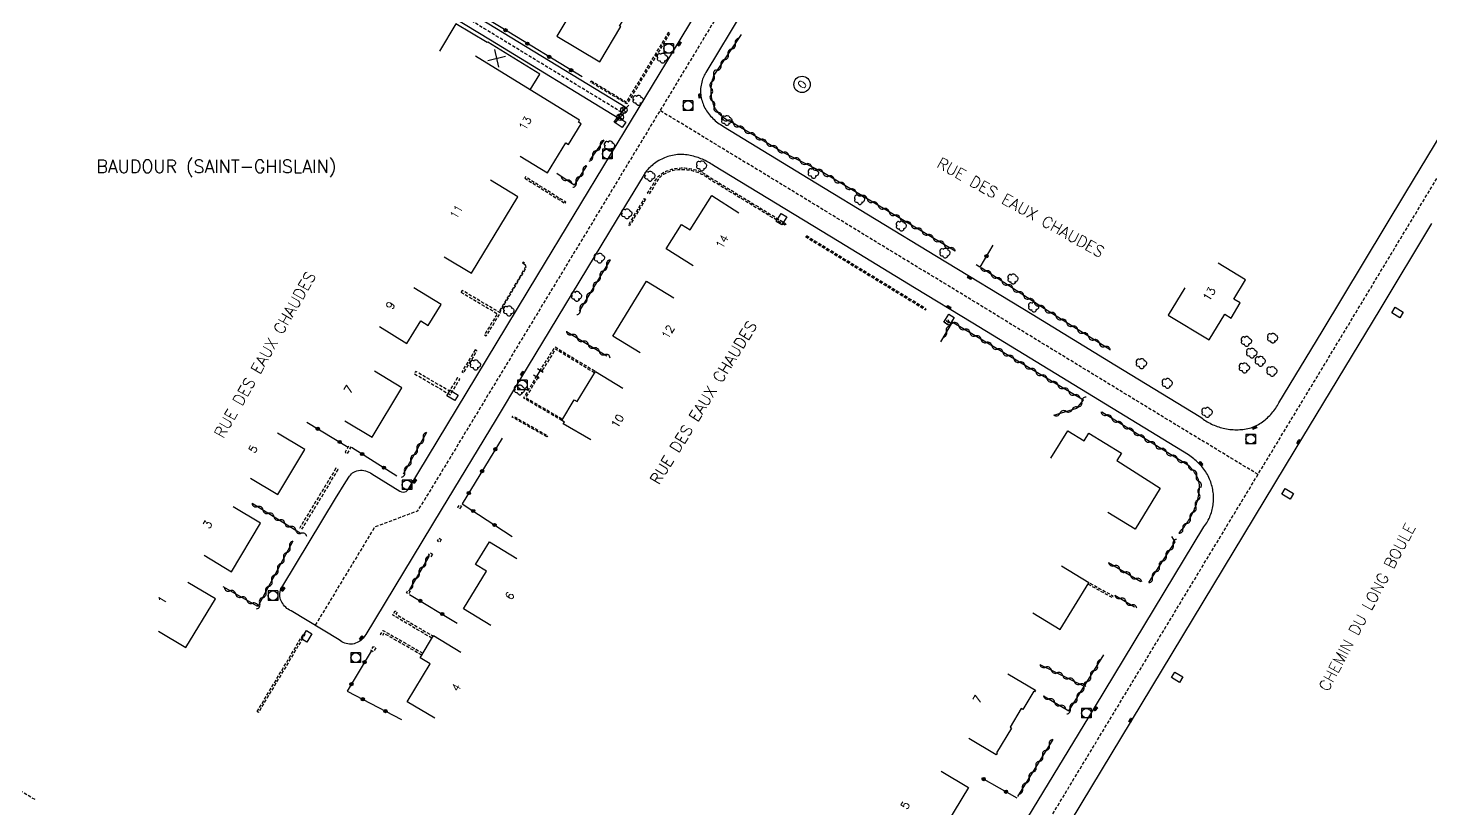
# Model space of a CAD drawing. Header units: millimetres. Extents: x 111999 to 113000, y 130000 to 131000.
# Drawn here: x 112413.9 to 112633, y 130636.4 to 130758.4 of the extents above; entities that cross this region are included whole.
import ezdxf
from ezdxf.enums import TextEntityAlignment as Align

# ---------------------------------------------------------------- set-up
doc = ezdxf.new("R2010")
doc.units = ezdxf.units.MM
doc.linetypes.add('DASHED', pattern=[0.75, 0.5, -0.25])
doc.layers.get('0').update_dxf_attribs({"linetype": 'CONTINUOUS'})
for name, color, linetype in [('W0001', 6, 'DASHED'), ('W0008', 7, 'CONTINUOUS'), ('W0100', 7, 'CONTINUOUS'), ('W0105', 7, 'CONTINUOUS'), ('W0112', 1, 'DASHED'), ('W0300', 7, 'CONTINUOUS'), ('W0310', 3, 'CONTINUOUS'), ('W0322', 7, 'CONTINUOUS'), ('W0400', 7, 'CONTINUOUS'), ('W0420', 7, 'CONTINUOUS'), ('W0454', 7, 'CONTINUOUS'), ('W0980', 7, 'CONTINUOUS'), ('W0989', 7, 'CONTINUOUS'), ('W0991', 7, 'CONTINUOUS'), ('W1102', 7, 'CONTINUOUS'), ('W1471', 7, 'CONTINUOUS')]:
    doc.layers.add(name, color=color, linetype=linetype)
doc.styles.get("Standard").update_dxf_attribs({"font": 'romans.shx', "width": 0.85})

# ---------------------------------------------------------------- blocks, each defined once
blk = doc.blocks.new('T420')
for p, q in [((0.75, 0.75), (-0.75, 0.75)), ((-0.75, 0.75), (-0.75, -0.75)), ((0.75, 0.75), (0.75, -0.75)), ((0.75, -0.75), (-0.75, -0.75))]:
    blk.add_line(p, q)
blk.add_ellipse((0, 0), major_axis=(-0.53, 0.53), ratio=1, start_param=3.926991, end_param=10.210176)
blk = doc.blocks.new('T400')
for p, q in [((-0.15, 0.3), (0.15, 0.3)), ((-0.15, -0.25), (-0.15, 0.3)), ((-0.15, 0.15), (0.15, 0.15)), ((-0.15, 0), (0.15, 0)), ((0.15, 0.3), (0.15, -0.25)), ((-0.15, -0.15), (0.15, -0.15)), ((-0.15, -0.25), (-0.15, -0.3)), ((-0.15, -0.3), (0.15, -0.3)), ((0.15, -0.3), (0.15, -0.25))]:
    blk.add_line(p, q)
blk = doc.blocks.new('T300')
for p, q in [((-0.8, 0.51), (-0.86, 0.34)), ((-0.86, 0.34), (-0.86, 0.17)), ((-0.86, 0.17), (-0.74, 0.06)), ((-0.69, 0.63), (-0.8, 0.51)), ((-0.8, -0.06), (-0.74, 0.06)), ((-0.74, 0.06), (-0.69, 0.11)), ((-0.57, 0.69), (-0.69, 0.63)), ((-0.46, 0.69), (-0.57, 0.69)), ((-0.29, 0.63), (-0.46, 0.69)), ((-0.29, 0.63), (-0.17, 0.74)), ((-0.23, 0.57), (-0.29, 0.63)), ((-0.17, 0.74), (-0.06, 0.8)), ((-0.06, 0.8), (0.06, 0.8)), ((0.06, 0.8), (0.23, 0.74)), ((0.23, 0.74), (0.34, 0.63)), ((0.34, 0.63), (0.4, 0.51)), ((0.46, 0.46), (0.34, 0.46)), ((0.4, 0.51), (0.4, 0.46)), ((0.57, 0.4), (0.46, 0.46)), ((0.57, 0.4), (0.69, 0.29)), ((0.69, 0.29), (0.74, 0.17)), ((0.74, 0.06), (0.69, -0.17)), ((0.74, 0.17), (0.74, 0.06)), ((-0.8, -0.17), (-0.8, -0.06)), ((-0.8, -0.23), (-0.8, -0.17)), ((-0.74, -0.34), (-0.8, -0.23)), ((-0.69, -0.4), (-0.74, -0.34)), ((-0.51, -0.46), (-0.69, -0.4)), ((-0.4, -0.46), (-0.51, -0.46)), ((-0.4, -0.46), (-0.34, -0.46)), ((-0.34, -0.46), (-0.34, -0.4)), ((-0.34, -0.51), (-0.34, -0.46)), ((-0.29, -0.63), (-0.34, -0.51)), ((-0.17, -0.74), (-0.29, -0.63)), ((-0.06, -0.8), (-0.17, -0.74)), ((0.06, -0.8), (-0.06, -0.8)), ((0.17, -0.74), (0.06, -0.8)), ((0.23, -0.69), (0.17, -0.74)), ((0.29, -0.46), (0.23, -0.46)), ((0.29, -0.63), (0.23, -0.69)), ((0.46, -0.4), (0.29, -0.46)), ((0.34, -0.51), (0.29, -0.63)), ((0.34, -0.51), (0.34, -0.46)), ((0.57, -0.34), (0.46, -0.4)), ((0.63, -0.29), (0.57, -0.34)), ((0.69, -0.17), (0.63, -0.29))]:
    blk.add_line(p, q)
blk = doc.blocks.new('T454')
for p, q in [((-0.25, 0.25), (0.25, -0.25)), ((-0.25, -0.25), (0.25, 0.25)), ((0.75, 0.75), (0.375, 0.375)), ((-0.375, -0.375), (-0.75, -0.75))]:
    blk.add_line(p, q)
blk.add_ellipse((0, 0), major_axis=(0.354, 0.354), ratio=1, start_param=5.497787143782138, end_param=11.78097245096172)
blk = doc.blocks.new('t105o')
for p, q in [((-0.5, 0), (0.5, 0)), ((0.5, 0), (0.2, 0.1)), ((0.5, 0), (0.2, -0.1))]:
    blk.add_line(p, q)
blk = doc.blocks.new('t322o')
at = {"color": 0, "linetype": 'Continuous'}
for radius in [0.25, 0.15]:
    blk.add_circle((0, 0), radius, dxfattribs=at)
blk = doc.blocks.new('t310o')
at = {"color": 0, "linetype": 'Continuous'}
for centre, start, end in [((-0.5, 0.38), 216.8699, 323.1304), ((0.5, -0.37), 36.8699, 143.1303)]:
    blk.add_arc(centre, 0.625, start, end, dxfattribs=at)
blk = doc.blocks.new('t991o')
at = {"color": 0, "linetype": 'Continuous'}
for p, q in [((-1, 1), (1, -1)), ((-1, -1), (1, 1))]:
    blk.add_line(p, q, dxfattribs=at)
blk = doc.blocks.new('T1471')
at = {"color": 0, "linetype": 'Continuous', "flags": 128}
blk.add_lwpolyline([(-0.75, -0.5), (-0.75, 0.5), (0.75, 0.5), (0.75, -0.5), (-0.75, -0.5)], dxfattribs=at)

msp = doc.modelspace()

# ---------------------------------------------------------------- linework, layer by layer
at = {"layer": 'W0001', "flags": 128}
for points in [[(112599.64, 130901.59), (112596.03, 130899.36), (112592.61, 130896.39), (112590.79, 130892.86), (112595.66, 130884.57), (112584.45, 130864.39), (112552.37, 130811.33), (112524.08, 130764.51), (112506.66, 130735.69), (112476.42, 130685.67), (112474.7, 130682.96), (112468.04, 130680.44), (112458.75, 130665.09)], [(112445.23, 130426.03), (112454.14, 130439.45), (112462.17, 130451.82), (112472.79, 130468.43), (112485.77, 130489.36), (112498.44, 130510.32), (112513.78, 130535.82), (112533, 130567.74), (112554.41, 130603.32), (112586.76, 130656.85), (112614.9, 130703.41), (112627.33, 130724.01), (112638.38, 130742.3), (112652.85, 130766.28), (112664.78, 130786.06), (112670.53, 130795.69), (112678.1, 130806.48), (112688.5, 130823.66), (112700.85, 130843.9), (112709.53, 130858.2), (112713.29, 130864.54)], [(112506.63, 130745.25), (112490.93, 130754.82), (112468, 130768.79), (112443.77, 130783.52), (112426.2, 130794.22), (112416.28, 130800.24)], [(112606, 130688.68), (112595.85, 130694.82), (112556.22, 130719.01), (112539.05, 130729.46), (112521.4, 130740.21), (112512.61, 130745.53)]]:
    msp.add_lwpolyline(points, dxfattribs=at)
at = {"layer": 'W0008', "flags": 128}
msp.add_lwpolyline([(112429.03, 130791.35), (112441.68, 130783.62), (112454.51, 130775.83), (112486.14, 130756.58), (112506.08, 130744.42), (112507.18, 130746.08), (112487.1, 130758.32), (112471.14, 130768.05), (112451.81, 130779.82), (112432.74, 130791.39), (112416.82, 130801.11), (112415.75, 130799.38)], close=True, dxfattribs=at)
for points in [[(112558.04, 130615.27), (112580.45, 130652.22), (112597.54, 130680.51), (112597.7, 130680.71), (112597.84, 130680.92), (112597.98, 130681.13), (112598.11, 130681.34), (112598.23, 130681.56), (112598.34, 130681.79), (112598.45, 130682.01), (112598.54, 130682.25), (112598.63, 130682.48), (112598.71, 130682.72), (112598.78, 130682.96), (112598.84, 130683.2), (112598.9, 130683.44), (112598.94, 130683.68), (112598.98, 130683.92), (112599.01, 130684.16), (112599.03, 130684.4), (112599.04, 130684.65), (112599.05, 130684.89), (112599.05, 130685.14), (112599.04, 130685.39), (112599.02, 130685.63), (112598.99, 130685.87), (112598.96, 130686.11), (112598.92, 130686.35), (112598.87, 130686.58), (112598.81, 130686.82), (112598.75, 130687.05), (112598.68, 130687.28), (112598.6, 130687.51), (112598.51, 130687.74), (112598.42, 130687.97), (112598.32, 130688.21), (112598.21, 130688.44), (112598.09, 130688.67), (112597.96, 130688.89), (112597.82, 130689.1), (112597.67, 130689.32), (112597.52, 130689.52), (112597.36, 130689.73), (112597.2, 130689.92), (112597.03, 130690.11), (112596.86, 130690.29), (112596.69, 130690.47), (112596.51, 130690.64), (112596.33, 130690.81), (112596.14, 130690.98), (112595.95, 130691.14), (112595.76, 130691.3), (112595.56, 130691.45), (112595.36, 130691.6), (112595.16, 130691.74), (112561.45, 130712.32), (112552.34, 130717.85), (112540.58, 130725.01), (112520.95, 130736.94), (112520.74, 130737.09), (112520.54, 130737.22), (112520.33, 130737.35), (112520.12, 130737.48), (112519.9, 130737.6), (112519.68, 130737.71), (112519.46, 130737.82), (112519.24, 130737.92), (112519.01, 130738.01), (112518.78, 130738.1), (112518.55, 130738.19), (112518.32, 130738.26), (112518.08, 130738.33), (112517.84, 130738.4), (112517.59, 130738.46), (112517.34, 130738.51), (112517.09, 130738.56), (112516.84, 130738.6), (112516.59, 130738.63), (112516.34, 130738.65), (112516.09, 130738.66), (112515.84, 130738.67), (112515.59, 130738.66), (112515.34, 130738.65), (112515.08, 130738.62), (112514.83, 130738.58), (112514.57, 130738.54), (112514.32, 130738.48), (112514.06, 130738.41), (112513.82, 130738.34), (112513.57, 130738.25), (112513.33, 130738.16), (112513.1, 130738.06), (112512.87, 130737.95), (112512.64, 130737.83), (112512.41, 130737.71), (112512.19, 130737.57), (112511.97, 130737.43), (112511.75, 130737.28), (112511.55, 130737.14), (112511.36, 130736.98), (112511.18, 130736.82), (112511, 130736.65), (112510.83, 130736.47), (112510.67, 130736.29), (112510.51, 130736.1), (112510.36, 130735.91), (112510.22, 130735.7), (112510.09, 130735.5), (112509.96, 130735.28), (112505.76, 130728.34), (112490.81, 130703.65), (112487, 130697.32), (112478.44, 130683.14), (112466.66, 130663.69), (112466.54, 130663.48), (112466.41, 130663.29), (112466.26, 130663.1), (112466.1, 130662.94), (112465.92, 130662.78), (112465.73, 130662.64), (112465.53, 130662.51), (112465.3, 130662.4), (112465.07, 130662.31), (112464.84, 130662.24), (112464.6, 130662.19), (112464.35, 130662.17), (112464.1, 130662.18), (112463.85, 130662.21), (112463.6, 130662.26), (112463.37, 130662.33), (112463.14, 130662.42), (112462.92, 130662.54), (112462.71, 130662.67), (112462.51, 130662.82), (112455, 130667.36), (112454.77, 130667.48), (112454.55, 130667.61), (112454.35, 130667.76), (112454.17, 130667.92), (112453.99, 130668.1), (112453.83, 130668.3), (112453.69, 130668.51), (112453.57, 130668.72), (112453.46, 130668.93), (112453.37, 130669.15), (112453.31, 130669.37), (112453.26, 130669.61), (112453.24, 130669.84), (112453.24, 130670.09), (112453.27, 130670.35), (112453.33, 130670.6), (112453.42, 130670.84), (112453.55, 130671.07), (112453.71, 130671.28), (112461.96, 130684.91), (112463.53, 130687.53), (112464.12, 130688.4), (112464.26, 130688.59), (112464.42, 130688.77), (112464.6, 130688.92), (112464.8, 130689.05), (112465.02, 130689.16), (112465.29, 130689.25), (112465.55, 130689.31), (112465.82, 130689.33), (112466.1, 130689.33), (112466.38, 130689.29), (112466.64, 130689.24), (112466.9, 130689.16), (112467.14, 130689.05), (112467.38, 130688.92), (112467.6, 130688.76), (112471.99, 130686.07), (112472.24, 130685.96), (112472.5, 130685.92), (112472.76, 130685.96), (112472.97, 130686.04), (112473.15, 130686.17), (112473.29, 130686.35), (112485.53, 130706.58), (112493.54, 130719.88), (112504.88, 130738.61), (112514.74, 130754.86), (112526.12, 130773.78)], [(112525.53, 130761.06), (112519.77, 130751.49), (112519.65, 130751.29), (112519.53, 130751.09), (112519.44, 130750.88), (112519.35, 130750.67), (112519.27, 130750.45), (112519.2, 130750.21), (112519.14, 130749.97), (112519.08, 130749.72), (112519.02, 130749.48), (112518.98, 130749.24), (112518.95, 130748.99), (112518.93, 130748.74), (112518.93, 130748.49), (112518.95, 130748.24), (112518.97, 130748), (112519.01, 130747.75), (112519.05, 130747.51), (112519.11, 130747.28), (112519.17, 130747.04), (112519.24, 130746.81), (112519.33, 130746.59), (112519.42, 130746.36), (112519.52, 130746.14), (112519.63, 130745.93), (112519.75, 130745.71), (112519.88, 130745.5), (112520.03, 130745.28), (112520.19, 130745.07), (112520.35, 130744.87), (112520.51, 130744.67), (112520.69, 130744.48), (112520.87, 130744.3), (112521.05, 130744.12), (112521.24, 130743.95), (112521.44, 130743.79), (112521.65, 130743.63), (112521.86, 130743.48), (112522.07, 130743.34), (112522.3, 130743.2), (112522.53, 130743.07), (112536.96, 130734.26), (112555.81, 130722.78), (112570.74, 130713.72), (112583.64, 130705.83), (112597.06, 130697.62), (112597.25, 130697.47), (112597.45, 130697.32), (112597.65, 130697.18), (112597.86, 130697.04), (112598.07, 130696.91), (112598.28, 130696.79), (112598.5, 130696.67), (112598.71, 130696.56), (112598.94, 130696.45), (112599.16, 130696.36), (112599.39, 130696.27), (112599.62, 130696.18), (112599.85, 130696.1), (112600.09, 130696.03), (112600.33, 130695.96), (112600.57, 130695.91), (112600.83, 130695.85), (112601.09, 130695.8), (112601.34, 130695.76), (112601.6, 130695.73), (112601.85, 130695.7), (112602.11, 130695.68), (112602.37, 130695.67), (112602.62, 130695.67), (112602.88, 130695.67), (112603.13, 130695.68), (112603.39, 130695.7), (112603.64, 130695.73), (112603.9, 130695.77), (112604.15, 130695.81), (112604.41, 130695.86), (112604.67, 130695.92), (112604.91, 130695.99), (112605.15, 130696.07), (112605.39, 130696.16), (112605.62, 130696.27), (112605.84, 130696.38), (112606.06, 130696.5), (112606.27, 130696.63), (112606.48, 130696.76), (112606.69, 130696.91), (112606.89, 130697.06), (112607.09, 130697.22), (112607.28, 130697.38), (112607.46, 130697.55), (112607.64, 130697.72), (112607.82, 130697.89), (112607.99, 130698.07), (112608.15, 130698.25), (112608.31, 130698.44), (112608.46, 130698.63), (112608.61, 130698.83), (112608.76, 130699.03), (112608.89, 130699.24), (112609.02, 130699.45), (112609.15, 130699.66), (112609.27, 130699.88), (112616.03, 130711.02), (112629.07, 130732.76), (112639.21, 130749.49)], [(112565.82, 130616.38), (112586.23, 130650.16), (112611.82, 130692.51), (112625.07, 130714.45), (112633.16, 130727.87)]]:
    msp.add_lwpolyline(points, dxfattribs=at)
at = {"layer": 'W0100', "flags": 128}
for points in [[(112499.09, 130761.46), (112496.51, 130757.18), (112503.22, 130753.14), (112506.47, 130758.66), (112506.27, 130758.74), (112507.99, 130761.55), (112503.72, 130764.16)], [(112490.76, 130738.41), (112495.03, 130735.81), (112497.88, 130740.49), (112498.32, 130740.22), (112500.28, 130743.45), (112499.87, 130743.72), (112500.04, 130744.02), (112492.31, 130748.78), (112493.83, 130751.23), (112485.72, 130756.23), (112485.64, 130756.15), (112480.74, 130759.11), (112478.15, 130754.84)], [(112478.91, 130722.7), (112483.19, 130720.12), (112490.4, 130732.08), (112486.12, 130734.67)], [(112517.77, 130721.27), (112513.55, 130723.95), (112515.97, 130727.76), (112517.3, 130726.92), (112520.69, 130732.25), (112524.91, 130729.57)], [(112594.57, 130717.83), (112591.97, 130713.56), (112598.34, 130709.69), (112600.8, 130713.72), (112601.81, 130713.12), (112603.22, 130715.48), (112602.22, 130716.08), (112604.04, 130719.11), (112599.75, 130721.68)], [(112468.82, 130711.8), (112473.07, 130709.16), (112475.25, 130712.68), (112476.41, 130711.95), (112478.44, 130715.23), (112474.19, 130717.86)], [(112509.52, 130707.71), (112505.26, 130710.31), (112510.5, 130718.9), (112514.76, 130716.3)], [(112463.39, 130697.08), (112467.67, 130694.51), (112472.31, 130702.23), (112468.02, 130704.8)], [(112493.92, 130704.95), (112493.3, 130703.99)], [(112501.83, 130694.07), (112497.5, 130696.57), (112497.67, 130696.86), (112497.26, 130697.13), (112499.23, 130700.36), (112499.66, 130700.1), (112502.52, 130704.78), (112506.79, 130702.18)], [(112448.64, 130688.11), (112452.92, 130685.53), (112457.16, 130692.56), (112452.88, 130695.14)], [(112573.66, 130691.23), (112576.27, 130695.49), (112578.85, 130693.91), (112579.59, 130695.11), (112584.67, 130691.99), (112583.97, 130690.84), (112590.69, 130686.53), (112586.82, 130680.15), (112582.55, 130682.74)], [(112441.4, 130676.06), (112445.69, 130673.49), (112450.23, 130681.07), (112445.94, 130683.64)], [(112486.21, 130665.07), (112481.94, 130667.67), (112485.52, 130673.57), (112483.82, 130674.6), (112485.98, 130678.17), (112490.26, 130675.57)], [(112570.84, 130667.05), (112575.11, 130664.45), (112579.57, 130671.77), (112575.3, 130674.37)], [(112434.28, 130664.22), (112438.55, 130661.63), (112443.17, 130669.23), (112438.89, 130671.82)], [(112477.43, 130650.58), (112473.15, 130653.17), (112476.74, 130659.09), (112475.14, 130660.05), (112477.25, 130663.52), (112481.52, 130660.93)], [(112566.93, 130657.51), (112571.23, 130654.96), (112571.1, 130654.74), (112570.97, 130654.81), (112569.28, 130651.95), (112569.01, 130652.11), (112567.29, 130649.21), (112567.52, 130649.06), (112565.18, 130645.16), (112565.26, 130645.11), (112565.12, 130644.88), (112560.82, 130647.43)], [(112556.49, 130642.34), (112560.77, 130639.75), (112553.02, 130626.97), (112548.75, 130629.56)]]:
    msp.add_lwpolyline(points, dxfattribs=at)
at = {"layer": 'W0112', "flags": 128}
for points in [[(112501.84, 130750.18), (112507.37, 130746.85), (112513.97, 130757.77), (112514.15, 130757.66), (112507.45, 130746.57), (112501.73, 130750)], [(112491.49, 130734.97), (112497.79, 130731.02), (112497.91, 130731.21), (112491.62, 130735.16)], [(112532.13, 130727.62), (112520.38, 130734.79), (112520.18, 130734.95), (112519.98, 130735.09), (112519.78, 130735.22), (112519.58, 130735.34), (112519.37, 130735.46), (112519.16, 130735.57), (112518.95, 130735.67), (112518.74, 130735.77), (112518.52, 130735.85), (112518.3, 130735.93), (112518.07, 130736), (112517.85, 130736.07), (112517.62, 130736.13), (112517.38, 130736.17), (112517.14, 130736.22), (112516.9, 130736.25), (112516.66, 130736.28), (112516.41, 130736.3), (112516.16, 130736.3), (112515.92, 130736.3), (112515.68, 130736.29), (112515.44, 130736.27), (112515.2, 130736.24), (112514.96, 130736.2), (112514.73, 130736.15), (112514.49, 130736.09), (112514.26, 130736.03), (112514.03, 130735.95), (112513.8, 130735.86), (112513.57, 130735.77), (112513.35, 130735.66), (112513.14, 130735.54), (112512.94, 130735.41), (112512.76, 130735.26), (112512.59, 130735.09), (112512.43, 130734.91), (112512.28, 130734.72), (112510.91, 130732.49), (112510.68, 130732.63), (112512.06, 130734.88), (112512.22, 130735.09), (112512.39, 130735.28), (112512.58, 130735.46), (112512.78, 130735.62), (112512.99, 130735.77), (112513.22, 130735.9), (112513.46, 130736.01), (112513.7, 130736.11), (112513.94, 130736.2), (112514.18, 130736.29), (112514.42, 130736.36), (112514.67, 130736.42), (112514.91, 130736.47), (112515.16, 130736.51), (112515.41, 130736.54), (112515.66, 130736.56), (112515.91, 130736.57), (112516.17, 130736.57), (112516.42, 130736.57), (112516.68, 130736.55), (112516.94, 130736.52), (112517.19, 130736.48), (112517.43, 130736.44), (112517.68, 130736.39), (112517.92, 130736.33), (112518.15, 130736.26), (112518.39, 130736.19), (112518.62, 130736.11), (112518.84, 130736.02), (112519.07, 130735.92), (112519.29, 130735.81), (112519.5, 130735.7), (112519.72, 130735.58), (112519.93, 130735.45), (112520.13, 130735.31), (112520.34, 130735.17), (112520.54, 130735.01), (112532.27, 130727.85)], [(112510.35, 130731.69), (112507.83, 130727.52), (112507.67, 130727.62), (112510.19, 130731.79)], [(112535.31, 130725.85), (112554.06, 130714.42), (112554.15, 130714.56), (112535.4, 130725.99)], [(112491.15, 130721.73), (112491.43, 130721.55), (112491.56, 130721), (112487.45, 130714.07), (112487.58, 130714), (112491.72, 130720.98), (112491.56, 130721.64), (112491.23, 130721.85)], [(112481.53, 130717.16), (112487.22, 130713.79), (112485.18, 130710.51), (112485.47, 130710.33), (112487.69, 130713.91), (112481.7, 130717.44)], [(112557.13, 130712.44), (112557.49, 130712.13), (112557.68, 130712.36), (112557.32, 130712.66)], [(112483.76, 130708.15), (112481.68, 130704.74), (112481.95, 130704.57), (112484.03, 130707.98)], [(112502.38, 130704.56), (112496.3, 130708.25), (112494.14, 130704.81), (112493.92, 130704.95), (112496.22, 130708.61), (112502.52, 130704.78)], [(112480.99, 130703.81), (112479.72, 130701.72), (112474.46, 130704.79), (112474.24, 130704.43), (112479.87, 130701.14), (112481.36, 130703.59)], [(112493.51, 130703.85), (112491.63, 130700.69), (112497.38, 130697.32), (112497.26, 130697.13), (112491.32, 130700.61), (112493.31, 130703.97)], [(112494.94, 130694.55), (112489.51, 130697.65), (112489.62, 130697.84), (112495.04, 130694.74)], [(112463.98, 130693.11), (112463.46, 130692.16), (112463.83, 130691.96), (112464.35, 130692.91)], [(112461.99, 130689.64), (112456.34, 130680.34), (112456.7, 130680.12), (112462.34, 130689.43)], [(112481.61, 130683.71), (112481.32, 130683.3), (112481.03, 130683.5), (112481.32, 130683.91)], [(112478.46, 130678.53), (112478.19, 130678.05), (112477.85, 130678.25), (112478.11, 130678.72)], [(112477.07, 130676.23), (112476.8, 130675.79), (112476.44, 130676.01), (112476.71, 130676.45)], [(112579.45, 130671.55), (112583.28, 130669.43), (112583.4, 130669.65), (112579.57, 130671.77)], [(112473.61, 130670.45), (112473.35, 130669.99), (112473.01, 130670.19), (112473.27, 130670.65)], [(112471.57, 130667.14), (112471.36, 130666.85), (112477.18, 130663.41), (112476.99, 130663.1), (112470.82, 130666.74), (112471.27, 130667.36)], [(112475.4, 130660.46), (112469.47, 130663.87), (112469.26, 130663.5), (112468.97, 130663.67), (112469.35, 130664.32), (112475.57, 130660.75)], [(112449.7, 130651.63), (112456.95, 130663.78), (112457.16, 130663.66), (112449.9, 130651.51)], [(112468.23, 130661.58), (112467.84, 130660.96), (112467.48, 130661.19), (112467.87, 130661.81)]]:
    msp.add_lwpolyline(points, close=True, dxfattribs=at)
at = {"layer": 'W0112'}
msp.add_lwpolyline([(112415.01, 130637.87), (112385.71, 130655.51), (112385.66, 130655.83)], dxfattribs=at)
at = {"layer": 'W0310', "flags": 128}
for points in [[(112558.72, 130723.57), (112537.86, 130735.94), (112531.85, 130739), (112523.65, 130743.79), (112523.4, 130743.89), (112523.16, 130744.01), (112522.93, 130744.14), (112522.7, 130744.28), (112522.49, 130744.43), (112522.29, 130744.6), (112522.09, 130744.78), (112521.91, 130744.97), (112521.73, 130745.17), (112521.57, 130745.38), (112521.42, 130745.59), (112521.29, 130745.81), (112521.17, 130746.03), (112521.07, 130746.25), (112520.97, 130746.48), (112520.89, 130746.72), (112520.82, 130746.95), (112520.76, 130747.19), (112520.71, 130747.44), (112520.67, 130747.69), (112520.64, 130747.94), (112520.62, 130748.19), (112520.61, 130748.43), (112520.6, 130748.68), (112520.61, 130748.92), (112520.62, 130749.16), (112520.65, 130749.4), (112520.68, 130749.64), (112520.72, 130749.88), (112520.77, 130750.11), (112520.83, 130750.35), (112520.9, 130750.58), (112520.98, 130750.81), (112521.07, 130751.05), (112525.35, 130757.42)], [(112503.85, 130740.9), (112501.66, 130737.84)], [(112501.13, 130736.92), (112499.19, 130733.88), (112496.5, 130735.69)], [(112504.81, 130722.2), (112499.96, 130714.2)], [(112582.92, 130708.13), (112572.67, 130714.54), (112562.76, 130720.96)], [(112497.99, 130711.04), (112504.29, 130707.19)], [(112574.1, 130697.95), (112577.7, 130699.04), (112578.73, 130700.28), (112558.22, 130712.49), (112556.42, 130709.41)], [(112593.62, 130679.51), (112593.79, 130679.69), (112593.96, 130679.88), (112594.12, 130680.07), (112594.28, 130680.27), (112594.44, 130680.46), (112594.59, 130680.66), (112594.74, 130680.86), (112594.88, 130681.07), (112595.02, 130681.28), (112595.16, 130681.49), (112595.29, 130681.7), (112595.41, 130681.92), (112595.54, 130682.14), (112595.66, 130682.36), (112595.78, 130682.6), (112595.89, 130682.83), (112596, 130683.07), (112596.1, 130683.31), (112596.2, 130683.55), (112596.29, 130683.79), (112596.38, 130684.04), (112596.46, 130684.29), (112596.53, 130684.54), (112596.6, 130684.79), (112596.66, 130685.05), (112596.71, 130685.3), (112596.75, 130685.56), (112596.8, 130685.81), (112596.83, 130686.06), (112596.86, 130686.31), (112596.88, 130686.57), (112596.88, 130686.82), (112596.86, 130687.07), (112596.82, 130687.33), (112596.76, 130687.58), (112596.68, 130687.83), (112596.58, 130688.08), (112596.48, 130688.32), (112596.36, 130688.55), (112596.23, 130688.77), (112596.1, 130688.99), (112595.95, 130689.2), (112595.78, 130689.4), (112595.61, 130689.59), (112595.43, 130689.77), (112595.23, 130689.95), (112595.02, 130690.12), (112581.63, 130698.4)], [(112476.15, 130695.23), (112472.51, 130688.74)], [(112448.9, 130684.17), (112456.59, 130679.47)], [(112455.28, 130678.26), (112449.83, 130668.07), (112444.38, 130671.1)], [(112588.97, 130671.79), (112593.04, 130678.15), (112592.52, 130678.98)], [(112476.52, 130675.88), (112473.47, 130670.72)], [(112582.65, 130674.93), (112587.67, 130671.98)], [(112583.64, 130669.83), (112586.7, 130667.98)], [(112572.52, 130654.11), (112576.44, 130651.75), (112578.5, 130654.99), (112581.92, 130660.48)], [(112571.92, 130659), (112578.87, 130655.58)], [(112573.93, 130647.27), (112568.44, 130638.37)]]:
    msp.add_lwpolyline(points, dxfattribs=at)
at = {"layer": 'W0322', "flags": 128}
for points in [[(112500.43, 130750.8), (112487.82, 130758.49), (112471.09, 130768.59), (112452.5, 130779.95), (112424.62, 130797.09)], [(112564.6, 130724.5), (112562.56, 130721.05), (112561.97, 130721.44)], [(112457.45, 130696.85), (112463.93, 130692.94)], [(112464.42, 130692.93), (112471.53, 130688.46)], [(112487.94, 130694.33), (112481.73, 130684.1), (112489.52, 130678.98)], [(112473.47, 130669.95), (112480.94, 130665.47)], [(112467.49, 130661.07), (112463.77, 130654.82), (112472.23, 130650.41)], [(112568.38, 130638.11), (112562.86, 130641.24)]]:
    msp.add_lwpolyline(points, dxfattribs=at)
at = {"layer": 'W1102', "flags": 128}
msp.add_lwpolyline([(112492.31, 130748.78), (112483.81, 130754.05)], dxfattribs=at)
at = {"layer": 'W1102'}
msp.add_circle((112534.79, 130749.62), 1.28, dxfattribs=at)

# ---------------------------------------------------------------- block references
at = {"layer": 'W0105'}
for p, rotation in [((112493.3, 130703.99), 329.4280863513749), ((112493.92, 130704.95), 327.4777588657297)]:
    msp.add_blockref('t105o', p, dxfattribs=dict(at, rotation=rotation))
at = {"layer": 'W0300'}
for p in [(112513.02, 130753.73), (112509.24, 130747.14), (112523.06, 130743.98), (112504.77, 130740), (112519.15, 130736.89), (112511.06, 130735.28), (112536.6, 130735.74), (112543.82, 130731.63), (112507.45, 130729.4), (112550.33, 130727.49), (112557.15, 130723.26), (112503.18, 130722.48), (112567.76, 130719.21), (112499.62, 130716.51), (112489.04, 130714.22), (112571, 130714.83), (112608.31, 130709.97), (112604.22, 130709.47), (112605.05, 130707.63), (112483.82, 130705.78), (112587.83, 130705.99), (112603.9, 130705.31), (112606.39, 130706.35), (112608.21, 130704.77), (112490.72, 130701.89), (112591.87, 130702.9), (112598.09, 130698.37)]:
    msp.add_blockref('T300', p, dxfattribs=at)
at = {"layer": 'W0310'}
for p, rotation in [((112524.37, 130755.97), 56.11811208876645), ((112523.26, 130754.31), 56.11811208876645), ((112521.04, 130750.98), 69.28507098641253), ((112522.14, 130752.65), 56.11811208876645), ((112520.62, 130749.04), 86.48683357209802), ((112520.8, 130747.05), 103.8984053946437), ((112521.66, 130745.26), 127.8269250611042), ((112523.19, 130744), 154.2404745294273), ((112524.94, 130743.04), 149.6842361214101), ((112503.27, 130740.09), 234.4284412042944), ((112526.66, 130742.03), 149.6842361214101), ((112528.39, 130741.02), 149.6842361214101), ((112502.1, 130738.46), 234.4284412042944), ((112530.12, 130740.01), 149.6842361214101), ((112531.84, 130739), 149.6842361214101), ((112500.59, 130736.07), 237.4203717549764), ((112533.63, 130738.09), 153.0506988347369), ((112535.41, 130737.19), 153.0506988347369), ((112537.19, 130736.28), 153.0506988347369), ((112498.03, 130734.66), 145.9631577417837), ((112499.51, 130734.39), 237.4203717549764), ((112538.94, 130735.3), 149.335996492655), ((112540.66, 130734.28), 149.335996492655), ((112542.38, 130733.26), 149.335996492655), ((112544.1, 130732.24), 149.335996492655), ((112545.82, 130731.22), 149.335996492655), ((112547.54, 130730.2), 149.335996492655), ((112549.26, 130729.18), 149.335996492655), ((112550.98, 130728.16), 149.335996492655), ((112552.7, 130727.14), 149.335996492655), ((112554.42, 130726.12), 149.335996492655), ((112556.14, 130725.1), 149.335996492655), ((112557.86, 130724.08), 149.335996492655), ((112504.29, 130721.35), 238.7772436836215), ((112503.25, 130719.64), 238.7772436836215), ((112563.51, 130720.48), 147.0366997452445), ((112565.19, 130719.39), 147.0366997452445), ((112501.18, 130716.22), 238.7772436836215), ((112502.21, 130717.93), 238.7772436836215), ((112566.87, 130718.3), 147.0366997452445), ((112568.55, 130717.21), 147.0366997452445), ((112500.14, 130714.51), 238.7772436836215), ((112570.22, 130716.12), 147.0366997452445), ((112571.9, 130715.04), 147.0366997452445), ((112573.59, 130713.96), 147.9962944755333), ((112558.43, 130712.37), 149.2320698556102), ((112575.29, 130712.9), 147.9962944755333), ((112576.98, 130711.84), 147.9962944755333), ((112498.85, 130710.52), 328.5614780331336), ((112557.33, 130710.98), 239.7548070117515), ((112560.15, 130711.35), 149.2320698556102), ((112561.87, 130710.32), 149.2320698556102), ((112578.68, 130710.78), 147.9962944755333), ((112580.37, 130709.72), 147.9962944755333), ((112500.55, 130709.48), 328.5614780331336), ((112502.26, 130708.43), 328.5614780331336), ((112563.58, 130709.3), 149.2320698556102), ((112565.3, 130708.28), 149.2320698556102), ((112582.07, 130708.66), 147.9962944755333), ((112503.97, 130707.39), 328.5614780331336), ((112567.02, 130707.25), 149.2320698556102), ((112568.74, 130706.23), 149.2320698556102), ((112570.46, 130705.21), 149.2320698556102), ((112572.18, 130704.18), 149.2320698556102), ((112573.89, 130703.16), 149.2320698556102), ((112575.61, 130702.14), 149.2320698556102), ((112577.33, 130701.11), 149.2320698556102), ((112578.5, 130700), 50.07214547634273), ((112575.06, 130698.24), 16.90756756833298), ((112576.97, 130698.82), 16.90756756833298), ((112582.33, 130697.96), 148.2850986299773), ((112584.03, 130696.91), 148.2850986299773), ((112475.66, 130694.36), 240.7192765871064), ((112585.74, 130695.86), 148.2850986299773), ((112587.44, 130694.81), 148.2850986299773), ((112474.68, 130692.62), 240.7192765871064), ((112589.14, 130693.76), 148.2850986299773), ((112590.84, 130692.71), 148.2850986299773), ((112473.71, 130690.87), 240.7192765871064), ((112592.54, 130691.65), 148.2850986299773), ((112594.24, 130690.6), 148.2850986299773), ((112472.73, 130689.13), 240.7192765871064), ((112595.8, 130689.37), 128.9101448470304), ((112596.74, 130687.62), 107.9306551159039), ((112596.77, 130685.64), 80.36224286097762), ((112449.75, 130683.65), 328.5788976761588), ((112596.26, 130683.71), 69.29845832908529), ((112451.46, 130682.61), 328.5788976761588), ((112453.17, 130681.56), 328.5788976761588), ((112595.41, 130681.91), 59.58458178263709), ((112454.87, 130680.52), 328.5788976761588), ((112456.58, 130679.48), 328.5788976761588), ((112594.28, 130680.26), 50.4786849902149), ((112454.81, 130677.38), 241.8581436948451), ((112592.74, 130677.69), 57.38448006042785), ((112453.87, 130675.61), 241.8581436948451), ((112476.01, 130675.02), 239.4621898319832), ((112590.59, 130674.32), 57.38448006042785), ((112591.66, 130676), 57.38448006042785), ((112451.98, 130672.09), 241.8581436948451), ((112452.92, 130673.85), 241.8581436948451), ((112474.99, 130673.3), 239.4621898319832), ((112583.52, 130674.42), 329.5797967820012), ((112585.24, 130673.41), 329.5797967820012), ((112586.97, 130672.4), 329.5797967820012), ((112589.51, 130672.63), 57.38448006042785), ((112445.46, 130670.5), 150.9913494531654), ((112451.04, 130670.32), 241.8581436948451), ((112473.98, 130671.58), 239.4621898319832), ((112447.21, 130669.53), 150.9913494531654), ((112448.96, 130668.56), 150.9913494531654), ((112450.09, 130668.56), 241.8581436948451), ((112584.5, 130669.32), 328.8326548934813), ((112586.21, 130668.28), 328.8326548934813), ((112572.82, 130658.56), 333.7919372324251), ((112574.61, 130657.67), 333.7919372324251), ((112579.86, 130657.18), 58.06125808952124), ((112580.92, 130658.88), 58.06125808952124), ((112576.41, 130656.79), 333.7919372324251), ((112578.2, 130655.91), 333.7919372324251), ((112578.81, 130655.48), 58.06125808952124), ((112573.37, 130653.6), 328.8733809923286), ((112577.74, 130653.79), 57.5247507645949), ((112575.09, 130652.56), 328.8733809923286), ((112576.66, 130652.11), 57.5247507645949), ((112573.41, 130646.42), 238.3326000458129), ((112572.36, 130644.72), 238.3326000458129), ((112571.31, 130643.02), 238.3326000458129), ((112569.21, 130639.61), 238.3326000458129), ((112570.26, 130641.31), 238.3326000458129)]:
    msp.add_blockref('t310o', p, dxfattribs=dict(at, rotation=rotation))
at = {"layer": 'W0322'}
for p, rotation in [((112488.48, 130758.09), 148.6207952779316), ((112491.9, 130756), 148.6207952779316), ((112495.31, 130753.92), 148.6207952779316), ((112498.73, 130751.84), 148.6207952779316), ((112563.59, 130722.78), 239.4845709752529), ((112459.16, 130695.82), 328.9122422184157), ((112462.59, 130693.75), 328.9122422184157), ((112486.9, 130692.62), 238.7523532186275), ((112466.11, 130691.87), 327.8444347658516), ((112469.5, 130689.74), 327.8444347658516), ((112484.83, 130689.2), 238.7523532186275), ((112482.75, 130685.78), 238.7523532186275), ((112483.43, 130682.98), 326.7221479093809), ((112486.77, 130680.79), 326.7221479093809), ((112475.18, 130668.93), 329.0533921304068), ((112478.61, 130666.87), 329.0533921304068), ((112466.47, 130659.35), 239.2919944692545), ((112464.42, 130655.91), 239.2919944692545), ((112466.19, 130653.56), 332.447760226591), ((112469.74, 130651.71), 332.447760226591), ((112563.16, 130641.08), 150.4074934845915), ((112566.64, 130639.1), 150.4074934845915)]:
    msp.add_blockref('t322o', p, dxfattribs=dict(at, rotation=rotation))
at = {"layer": 'W0400'}
for p, rotation in [((112515.64, 130756), 328.9575834275769), ((112518.84, 130747.8), 188.4302379490646), ((112560.93, 130719.45), 238.7378503023255), ((112557.75, 130714.77), 58.76960635104901), ((112491.11, 130704.44), 148.8136072087273), ((112605.47, 130695.99), 295.0639533821648), ((112612.33, 130693.74), 148.8685939253367), ((112597.05, 130690.38), 42.77911615395429), ((112474.28, 130687.68), 328.8251111813395), ((112453.72, 130670.79), 330.6894278310952), ((112465.98, 130663.13), 136.1841415427107), ((112580.6, 130652.09), 319.4859059810537), ((112580.6, 130652.11), 323.705161893274), ((112586.1, 130650.24), 148.5611812393512)]:
    msp.add_blockref('T400', p, dxfattribs=dict(at, rotation=rotation))
at = {"layer": 'W0420'}
for p in [(112513.96, 130755.23), (112516.98, 130746.3), (112504.38, 130738.76), (112491.1, 130702.67), (112604.84, 130694.19), (112473.08, 130687.06), (112452.17, 130669.73), (112465.1, 130660.05), (112579.2, 130651.38)]:
    msp.add_blockref('T420', p, dxfattribs=at)
at = {"layer": 'W0454'}
for p in [(112506.97, 130745.61), (112506.39, 130744.5)]:
    msp.add_blockref('T454', p, dxfattribs=at)
at = {"layer": 'W0991', "rotation": 58.1936250842795}
msp.add_blockref('t991o', (112487.12, 130753.69), dxfattribs=at)
at = {"layer": 'W1471'}
for p, rotation in [((112506.36, 130743.72), 145.1388057077908), ((112531.59, 130728.56), 58.7043446637733), ((112627.78, 130713.99), 148.8874225654097), ((112557.75, 130712.84), 58.76960635021889), ((112480.2, 130701.03), 328.825111180544), ((112610.61, 130685.66), 148.8635611144301), ((112457.43, 130663.4), 58.82919713848713), ((112593.37, 130657), 148.8635611143035)]:
    msp.add_blockref('T1471', p, dxfattribs=dict(at, rotation=rotation))

# ---------------------------------------------------------------- texts
at = {"layer": 'W0980'}
msp.add_text('BAUDOUR (SAINT-GHISLAIN)', height=2, dxfattribs=at).set_placement((112443.32, 130736.68), align=Align.MIDDLE)
at = {"layer": 'W0989'}
for s, rotation, p in [('RUE DES EAUX CHAUDES', 330.9216, (112568.95, 130730.4)), ('RUE DES EAUX CHAUDES', 60.3393, (112450.91, 130707.39)), ('RUE DES EAUX CHAUDES', 58.3408, (112519.39, 130699.91)), ('CHEMIN DU LONG BOULE', 61.9693, (112623.02, 130667.94))]:
    msp.add_text(s, height=1.75, rotation=rotation, dxfattribs=at).set_placement(p, align=Align.MIDDLE)
at = {"layer": 'W0991'}
for s, rotation, p in [('0', 52.7011, (112534.79, 130749.62)), ('13', 58.6395, (112491.56, 130743.56)), ('11', 58.908, (112480.8, 130729.72)), ('14', 59.6392, (112522.32, 130725.06)), ('13', 59.0331, (112598.38, 130716.88)), ('9', 62.986, (112470.51, 130715.09)), ('12', 58.6143, (112513.85, 130710.96)), ('7', 59.0326, (112463.99, 130701.97)), ('10', 58.5962, (112505.98, 130697.03)), ('5', 58.9057, (112449.05, 130692.66)), ('3', 59.0732, (112441.96, 130680.88)), ('1', 58.7334, (112434.87, 130669.06)), ('6', 59.5844, (112489.14, 130669.72)), ('4', 61.1535, (112480.76, 130655.4)), ('7', 58.785, (112562.19, 130653.55)), ('5', 58.7869, (112550.91, 130636.99))]:
    msp.add_text(s, height=1.25, rotation=rotation, dxfattribs=at).set_placement(p, align=Align.MIDDLE)

doc.saveas('drawing.dxf')
